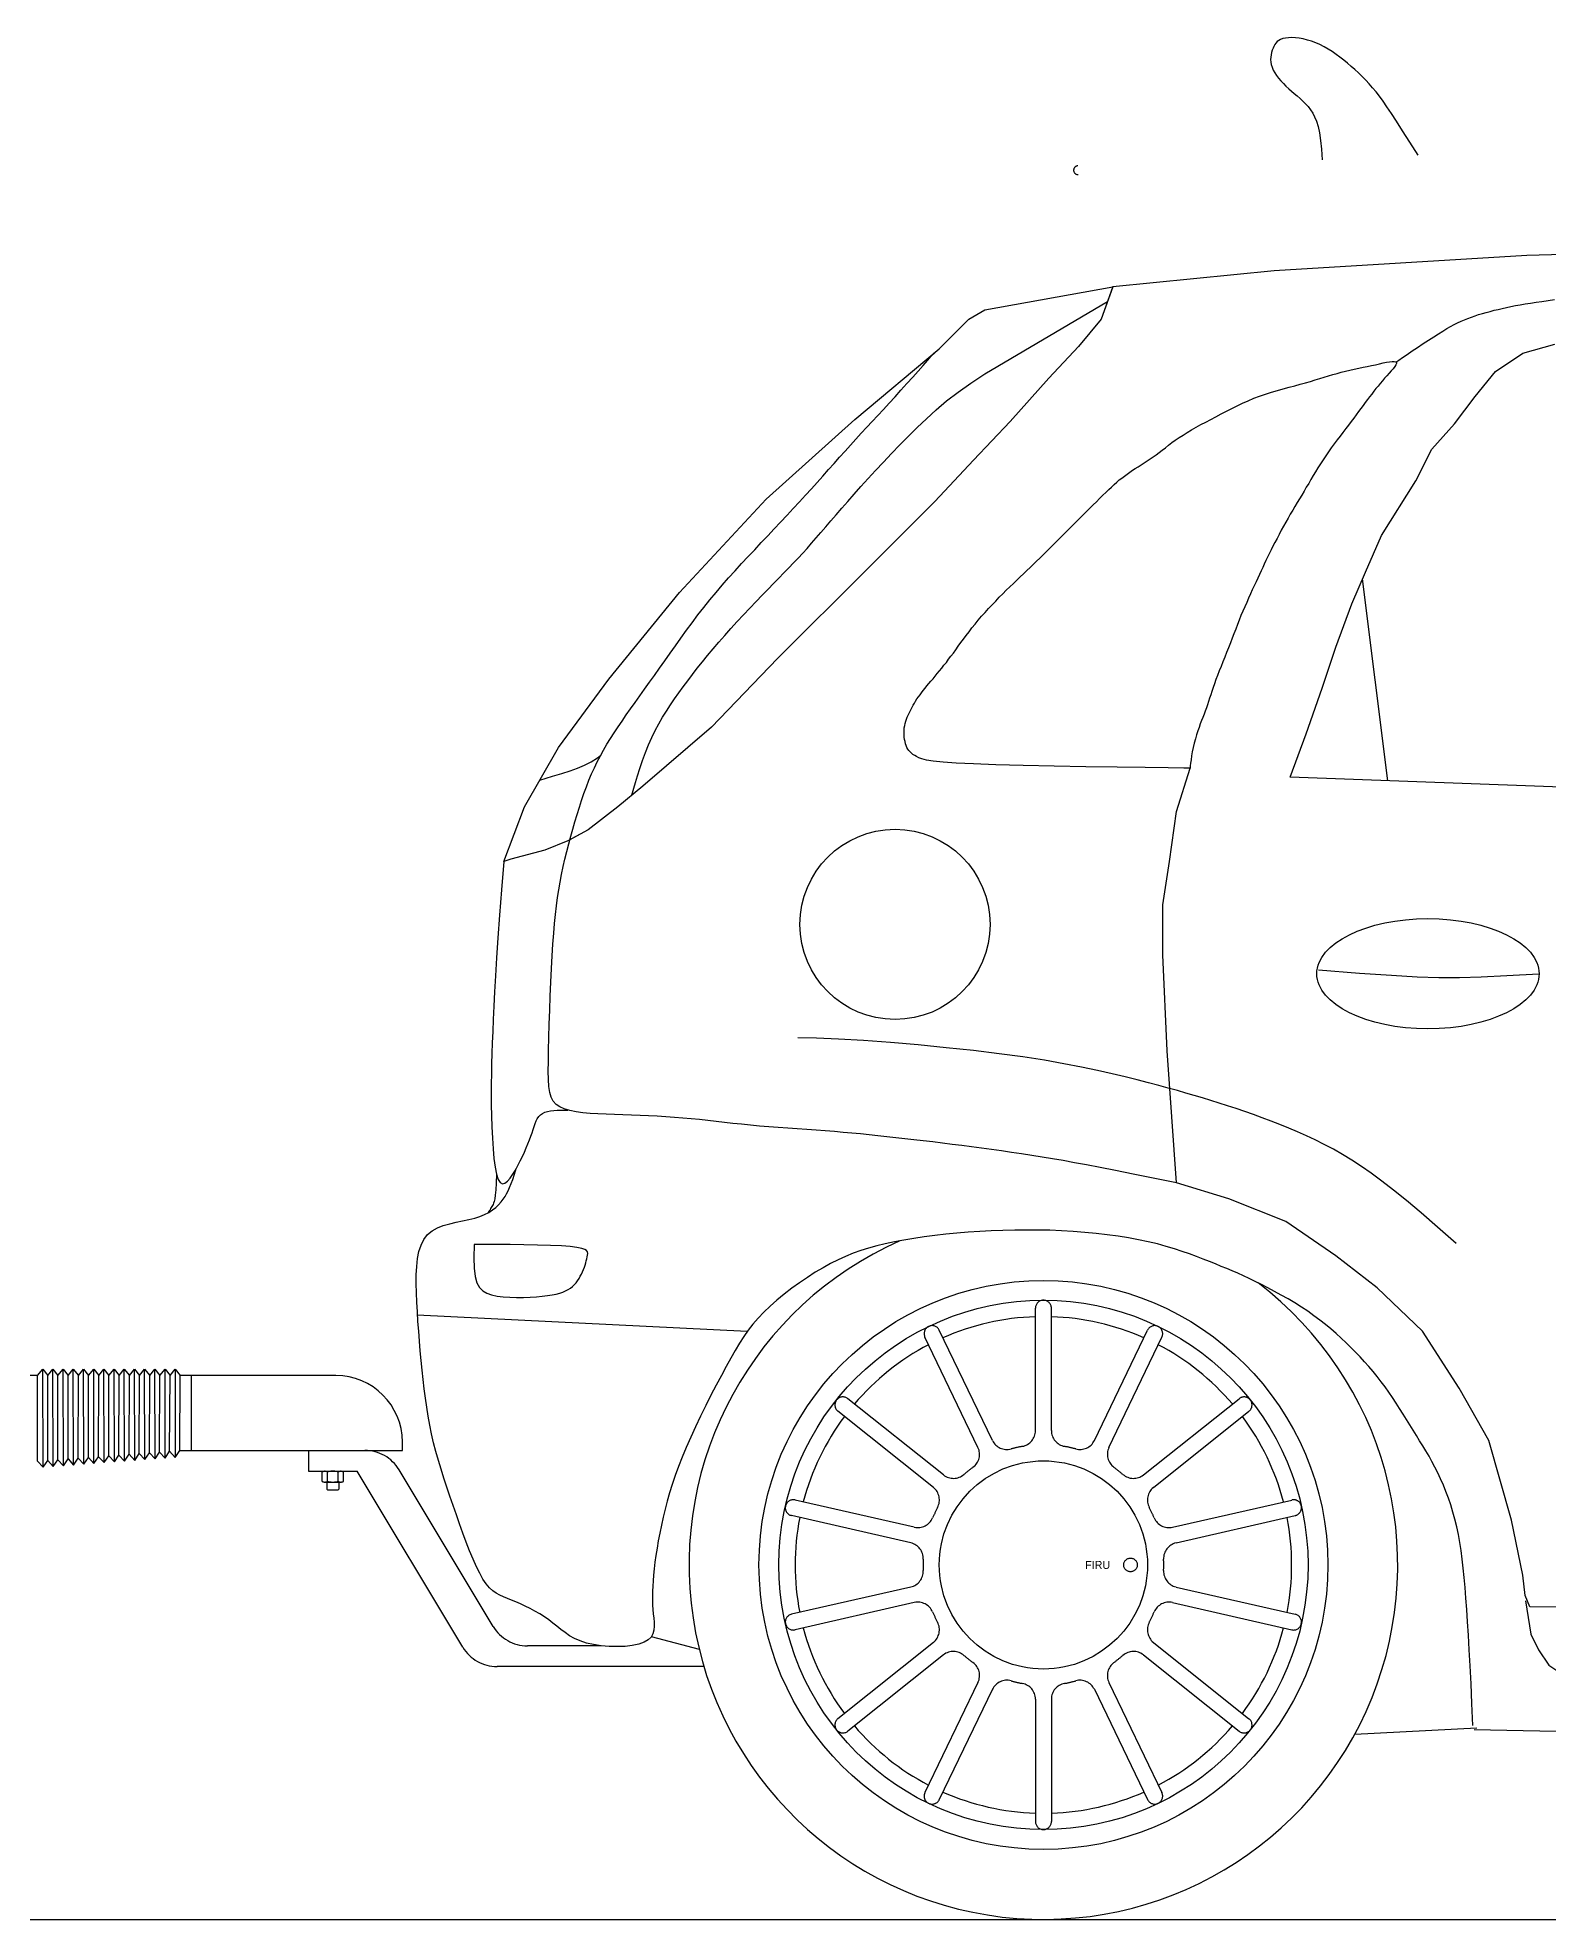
# Model space of a CAD drawing. Header units: millimetres. Extents: x 2167 to 3245, y -1353 to -1105.
# Drawn here: x 2806.4 to 2920.1, y -1353.4 to -1211.9 of the extents above; entities that cross this region are included whole.
import ezdxf
from ezdxf.enums import TextEntityAlignment as Align

# ---------------------------------------------------------------- set-up
doc = ezdxf.new("R2010")
doc.units = ezdxf.units.MM
doc.linetypes.add('Amconstr', pattern=[9999, 9999, 0])
doc.layers.get('0').update_dxf_attribs({"linetype": 'Amconstr'})

msp = doc.modelspace()

# ---------------------------------------------------------------- linework, layer by layer
at = {"color": 2}
for p, q in [((2881.48, -1316.63), (2881.48, -1307.43)), ((2882.68, -1316.63), (2882.68, -1307.43)), ((2877.16, -1317.89), (2873.17, -1309.6)), ((2878.24, -1317.37), (2874.25, -1309.08)), ((2885.92, -1317.37), (2889.91, -1309.08)), ((2887, -1317.89), (2890.99, -1309.6)), ((2806.44, -1312.49), (2673.06, -1312.49)), ((2828.87, -1312.49), (2817.17, -1312.49)), ((2817.98, -1312.49), (2817.98, -1318.12)), ((2874.56, -1319.96), (2867.37, -1314.23)), ((2889.6, -1319.96), (2896.79, -1314.23)), ((2873.81, -1320.9), (2866.62, -1315.17)), ((2890.35, -1320.9), (2897.54, -1315.17)), ((2817.17, -1318.12), (2833.87, -1318.12)), ((2826.82, -1318.12), (2831.05, -1318.12)), ((2826.82, -1318.12), (2826.82, -1319.69)), ((2833.87, -1318.12), (2833.87, -1317.49)), ((2826.82, -1319.69), (2830.47, -1319.69)), ((2838.42, -1332.92), (2830.47, -1319.69)), ((2840.7, -1331.35), (2833.62, -1319.58)), ((2872.37, -1323.89), (2863.4, -1321.85)), ((2891.79, -1323.89), (2900.76, -1321.85)), ((2872.11, -1325.07), (2863.14, -1323.02)), ((2892.06, -1325.07), (2901.02, -1323.02)), ((2872.11, -1328.39), (2863.14, -1330.43)), ((2892.06, -1328.39), (2901.02, -1330.43)), ((2872.37, -1329.56), (2863.4, -1331.61)), ((2891.79, -1329.56), (2900.76, -1331.61)), ((2873.81, -1332.55), (2866.62, -1338.29)), ((2890.35, -1332.55), (2897.54, -1338.29)), ((2848.82, -1332.81), (2843.27, -1332.81)), ((2874.56, -1333.49), (2867.37, -1339.23)), ((2889.6, -1333.49), (2896.79, -1339.23)), ((2856.55, -1334.37), (2840.99, -1334.37)), ((2877.16, -1335.56), (2873.17, -1343.85)), ((2878.24, -1336.08), (2874.25, -1344.37)), ((2881.48, -1336.82), (2881.48, -1346.02)), ((2882.68, -1336.82), (2882.68, -1346.02)), ((2885.92, -1336.08), (2889.91, -1344.37)), ((2887, -1335.56), (2890.99, -1343.85)), ((2255.01, -1353.38), (3245.42, -1353.38))]:
    msp.add_line(p, q, dxfattribs=at)
for p, q in [((2806.44, -1312.49), (2806.82, -1312)), ((2806.44, -1318.93), (2806.44, -1312.49)), ((2806.82, -1312), (2807.21, -1312.49)), ((2806.86, -1319.39), (2806.82, -1312)), ((2807.2, -1318.88), (2807.21, -1312.49)), ((2807.21, -1312.49), (2807.59, -1312)), ((2807.59, -1312), (2807.97, -1312.49)), ((2807.62, -1319.33), (2807.59, -1312)), ((2807.97, -1312.49), (2808.36, -1312)), ((2807.97, -1318.82), (2807.97, -1312.49)), ((2808.36, -1312), (2808.74, -1312.49)), ((2808.39, -1319.27), (2808.36, -1312)), ((2808.73, -1318.76), (2808.74, -1312.49)), ((2808.74, -1312.49), (2809.12, -1312)), ((2809.12, -1312), (2809.51, -1312.49)), ((2809.15, -1319.22), (2809.12, -1312)), ((2809.5, -1318.7), (2809.51, -1312.49)), ((2809.51, -1312.49), (2809.89, -1312)), ((2809.89, -1312), (2810.27, -1312.49)), ((2809.92, -1319.16), (2809.89, -1312)), ((2810.26, -1318.64), (2810.27, -1312.49)), ((2810.27, -1312.49), (2810.66, -1312)), ((2810.66, -1312), (2811.04, -1312.49)), ((2810.68, -1319.1), (2810.66, -1312)), ((2811.03, -1318.59), (2811.04, -1312.49)), ((2811.04, -1312.49), (2811.42, -1312)), ((2811.42, -1312), (2811.8, -1312.49)), ((2811.44, -1319.04), (2811.42, -1312)), ((2811.79, -1318.53), (2811.8, -1312.49)), ((2811.8, -1312.49), (2812.19, -1312)), ((2812.19, -1312), (2812.57, -1312.49)), ((2812.21, -1318.98), (2812.19, -1312)), ((2812.55, -1318.47), (2812.57, -1312.49)), ((2812.57, -1312.49), (2812.95, -1312)), ((2812.95, -1312), (2813.34, -1312.49)), ((2812.97, -1318.93), (2812.95, -1312)), ((2813.32, -1318.41), (2813.34, -1312.49)), ((2813.34, -1312.49), (2813.72, -1312)), ((2813.72, -1312), (2814.1, -1312.49)), ((2813.74, -1318.87), (2813.72, -1312)), ((2814.08, -1318.35), (2814.1, -1312.49)), ((2814.1, -1312.49), (2814.49, -1312)), ((2814.49, -1312), (2814.87, -1312.49)), ((2814.5, -1318.81), (2814.49, -1312)), ((2814.85, -1318.3), (2814.87, -1312.49)), ((2814.87, -1312.49), (2815.25, -1312)), ((2815.25, -1312), (2815.64, -1312.49)), ((2815.27, -1318.75), (2815.25, -1312)), ((2815.61, -1318.24), (2815.64, -1312.49)), ((2815.64, -1312.49), (2816.02, -1312)), ((2816.02, -1312), (2816.4, -1312.49)), ((2816.03, -1318.7), (2816.02, -1312)), ((2816.37, -1318.18), (2816.4, -1312.49)), ((2816.4, -1312.49), (2816.79, -1312)), ((2816.79, -1312), (2817.17, -1312.49)), ((2816.79, -1312), (2816.79, -1318.64)), ((2817.14, -1318.12), (2817.17, -1312.49)), ((2811.44, -1319.04), (2811.79, -1318.53)), ((2811.79, -1318.53), (2812.21, -1318.98)), ((2812.21, -1318.98), (2812.55, -1318.47)), ((2812.55, -1318.47), (2812.97, -1318.93)), ((2812.97, -1318.93), (2813.32, -1318.41)), ((2813.32, -1318.41), (2813.74, -1318.87)), ((2813.74, -1318.87), (2814.08, -1318.35)), ((2814.08, -1318.35), (2814.5, -1318.81)), ((2814.5, -1318.81), (2814.85, -1318.3)), ((2814.85, -1318.3), (2815.27, -1318.75)), ((2815.27, -1318.75), (2815.61, -1318.24)), ((2815.61, -1318.24), (2816.03, -1318.7)), ((2816.03, -1318.7), (2816.37, -1318.18)), ((2816.37, -1318.18), (2816.79, -1318.64)), ((2816.79, -1318.64), (2817.14, -1318.12)), ((2817.14, -1318.12), (2817.17, -1318.12)), ((2806.44, -1318.93), (2806.86, -1319.39)), ((2806.86, -1319.39), (2807.2, -1318.88)), ((2807.2, -1318.88), (2807.62, -1319.33)), ((2807.62, -1319.33), (2807.97, -1318.82)), ((2807.97, -1318.82), (2808.39, -1319.27)), ((2808.39, -1319.27), (2808.73, -1318.76)), ((2808.73, -1318.76), (2809.15, -1319.22)), ((2809.15, -1319.22), (2809.5, -1318.7)), ((2809.5, -1318.7), (2809.92, -1319.16)), ((2809.92, -1319.16), (2810.26, -1318.64)), ((2810.26, -1318.64), (2810.68, -1319.1)), ((2810.68, -1319.1), (2811.03, -1318.59)), ((2811.03, -1318.59), (2811.44, -1319.04)), ((2827.85, -1320.45), (2827.85, -1319.74)), ((2828.04, -1319.69), (2829.24, -1319.69)), ((2828.25, -1320.45), (2828.25, -1319.74)), ((2829.04, -1320.45), (2829.04, -1319.74)), ((2829.44, -1320.45), (2829.44, -1319.74)), ((2828.04, -1320.5), (2829.24, -1320.5)), ((2828.18, -1320.5), (2828.18, -1321.04)), ((2828.18, -1321.04), (2828.26, -1321.11)), ((2829.03, -1321.11), (2828.26, -1321.11)), ((2829.1, -1321.04), (2829.03, -1321.11)), ((2829.1, -1320.5), (2829.1, -1321.04))]:
    msp.add_line(p, q)
for points in [[(2910.27, -1220.75), (2909.63, -1219.75), (2909.09, -1218.9), (2908.63, -1218.19), (2908.25, -1217.6), (2907.91, -1217.1), (2907.62, -1216.68), (2907.35, -1216.31), (2907.1, -1215.98), (2906.84, -1215.67), (2906.58, -1215.38), (2906.32, -1215.09), (2906.05, -1214.82), (2905.78, -1214.56), (2905.51, -1214.31), (2905.23, -1214.07), (2904.95, -1213.83), (2904.67, -1213.6), (2904.38, -1213.37), (2904.09, -1213.16), (2903.79, -1212.95), (2903.49, -1212.76), (2903.19, -1212.59), (2902.88, -1212.43), (2902.57, -1212.29), (2902.25, -1212.17), (2901.93, -1212.08), (2901.62, -1212), (2901.32, -1211.95), (2901.03, -1211.92), (2900.75, -1211.9), (2900.5, -1211.91), (2900.28, -1211.93), (2900.09, -1211.97), (2899.92, -1212.03), (2899.78, -1212.11), (2899.67, -1212.2), (2899.57, -1212.31), (2899.48, -1212.43), (2899.41, -1212.56), (2899.35, -1212.7), (2899.29, -1212.85), (2899.24, -1213.02), (2899.2, -1213.19), (2899.18, -1213.36), (2899.17, -1213.55), (2899.18, -1213.74), (2899.22, -1213.93), (2899.28, -1214.13), (2899.36, -1214.34), (2899.48, -1214.54), (2899.61, -1214.75), (2899.77, -1214.95), (2899.94, -1215.15), (2900.13, -1215.36), (2900.32, -1215.55), (2900.53, -1215.74), (2900.74, -1215.93), (2900.95, -1216.11), (2901.17, -1216.29), (2901.38, -1216.48), (2901.58, -1216.67), (2901.78, -1216.87), (2901.98, -1217.09), (2902.16, -1217.32), (2902.33, -1217.57), (2902.48, -1217.86), (2902.62, -1218.19), (2902.74, -1218.59), (2902.85, -1219.07), (2902.93, -1219.63), (2903, -1220.29), (2903.05, -1221.08)], [(2887.3, -1230.61), (2899.43, -1229.42), (2918.43, -1228.26), (2941.83, -1227.57), (2968.48, -1227.8), (2994.2, -1229.19), (3007.41, -1230.34), (3014.59, -1231.5), (3020.39, -1233.36), (3025.72, -1235.21), (3032.2, -1239.38), (3043.56, -1245.17), (3055.15, -1251.89), (3064.65, -1257.21), (3073.68, -1263), (3080.4, -1267.64)], [(2887.3, -1230.61), (2886.42, -1233.06), (2884.71, -1235.12), (2882.48, -1237.51), (2879.57, -1240.77), (2876.82, -1243.68), (2873.91, -1246.77), (2868.77, -1251.91), (2862.08, -1258.59), (2857.11, -1263.74), (2851.96, -1268.19), (2850.08, -1269.73), (2847.85, -1271.45), (2846.31, -1272.3), (2844.59, -1272.99), (2842.02, -1273.67), (2841.51, -1273.85), (2843.05, -1269.73), (2845.62, -1265.28), (2849.39, -1260.14), (2854.71, -1253.62), (2861.22, -1246.6), (2867.91, -1240.6), (2874.25, -1235.29), (2876.48, -1233.06), (2877.68, -1232.37), (2887.29, -1230.63)], [(2887.29, -1230.63), (2886.42, -1233.06), (2884.71, -1235.12), (2882.48, -1237.51), (2879.57, -1240.77), (2876.82, -1243.68), (2873.91, -1246.77), (2868.77, -1251.91), (2862.08, -1258.59), (2857.11, -1263.74), (2851.96, -1268.19), (2850.08, -1269.73), (2847.85, -1271.45), (2846.47, -1272.22)], [(2874.25, -1235.29), (2876.48, -1233.06), (2877.68, -1232.37), (2887.29, -1230.63)], [(2908.59, -1236.29), (2908.81, -1236.14), (2909.09, -1235.95), (2909.43, -1235.72), (2909.81, -1235.46), (2910.21, -1235.19), (2910.63, -1234.91), (2911.04, -1234.64), (2911.43, -1234.39), (2911.79, -1234.16), (2912.11, -1233.96), (2912.42, -1233.78), (2912.7, -1233.62), (2912.97, -1233.47), (2913.23, -1233.34), (2913.49, -1233.23), (2913.74, -1233.12), (2914, -1233.01), (2914.27, -1232.91), (2914.54, -1232.82), (2914.81, -1232.73), (2915.09, -1232.64), (2915.38, -1232.56), (2915.67, -1232.48), (2915.97, -1232.4), (2916.27, -1232.33), (2916.58, -1232.26), (2916.9, -1232.19), (2917.23, -1232.12), (2917.58, -1232.05), (2917.94, -1231.99), (2918.32, -1231.92), (2918.71, -1231.86), (2919.13, -1231.79), (2919.57, -1231.73), (2920.03, -1231.66), (2920.51, -1231.59)], [(2971.29, -1270.08), (2900.65, -1267.51), (2901.85, -1264.25), (2903.05, -1260.82), (2904.08, -1257.74), (2905.28, -1254.48), (2906.31, -1252.08), (2907.51, -1249.34), (2910.08, -1245.23), (2911.28, -1242.83), (2913, -1240.94), (2914.54, -1238.89), (2916.08, -1237), (2918.14, -1235.63), (2920.54, -1234.94)], [(2892.08, -1298.01), (2890.34, -1297.65), (2888.83, -1297.34), (2887.51, -1297.08), (2886.35, -1296.85), (2885.33, -1296.66), (2884.42, -1296.49), (2883.57, -1296.33), (2882.77, -1296.2), (2881.98, -1296.07), (2881.2, -1295.94), (2880.43, -1295.82), (2879.67, -1295.71), (2878.92, -1295.6), (2878.17, -1295.5), (2877.42, -1295.39), (2876.68, -1295.3), (2875.94, -1295.2), (2875.21, -1295.11), (2874.48, -1295.02), (2873.76, -1294.93), (2873.05, -1294.85), (2872.34, -1294.77), (2871.65, -1294.69), (2870.97, -1294.61), (2870.3, -1294.54), (2869.64, -1294.47), (2868.98, -1294.4), (2868.33, -1294.33), (2867.68, -1294.27), (2867.02, -1294.21), (2866.36, -1294.15), (2865.68, -1294.1), (2864.99, -1294.04), (2864.28, -1293.99), (2863.57, -1293.94), (2862.85, -1293.89), (2862.14, -1293.84), (2861.43, -1293.79), (2860.73, -1293.73), (2860.05, -1293.67), (2859.38, -1293.6), (2858.73, -1293.53), (2858.1, -1293.46), (2857.47, -1293.39), (2856.84, -1293.32), (2856.22, -1293.25), (2855.59, -1293.18), (2854.96, -1293.13), (2854.33, -1293.08), (2853.69, -1293.03), (2853.04, -1293), (2852.39, -1292.97), (2851.75, -1292.94), (2851.1, -1292.91), (2850.46, -1292.89), (2849.82, -1292.87), (2849.19, -1292.85), (2848.58, -1292.82), (2848, -1292.78), (2847.44, -1292.73), (2846.93, -1292.66), (2846.46, -1292.57), (2846.05, -1292.45), (2845.71, -1292.3), (2845.43, -1292.11), (2845.22, -1291.87), (2845.06, -1291.57), (2844.96, -1291.21), (2844.89, -1290.76), (2844.86, -1290.23), (2844.84, -1289.61), (2844.85, -1288.87), (2844.86, -1288.02), (2844.89, -1287.08), (2844.91, -1286.08), (2844.95, -1285.03), (2844.99, -1283.96), (2845.03, -1282.91), (2845.08, -1281.89), (2845.14, -1280.93), (2845.19, -1280.05), (2845.25, -1279.24), (2845.31, -1278.5), (2845.38, -1277.82), (2845.46, -1277.17), (2845.54, -1276.56), (2845.63, -1275.97), (2845.74, -1275.39), (2845.85, -1274.81), (2845.97, -1274.23), (2846.1, -1273.66), (2846.24, -1273.09), (2846.38, -1272.52), (2846.54, -1271.95), (2846.69, -1271.4), (2846.85, -1270.85), (2847.01, -1270.3), (2847.18, -1269.77), (2847.35, -1269.25), (2847.52, -1268.73), (2847.71, -1268.23), (2847.9, -1267.74), (2848.1, -1267.26), (2848.31, -1266.79), (2848.53, -1266.34), (2848.76, -1265.89), (2849, -1265.46), (2849.25, -1265.02), (2849.52, -1264.59), (2849.8, -1264.16), (2850.09, -1263.72), (2850.39, -1263.28), (2850.71, -1262.82), (2851.04, -1262.36), (2851.38, -1261.88), (2851.73, -1261.39), (2852.09, -1260.89), (2852.46, -1260.37), (2852.84, -1259.85), (2853.22, -1259.31), (2853.61, -1258.76), (2854, -1258.19), (2854.41, -1257.62), (2854.81, -1257.04), (2855.23, -1256.46), (2855.66, -1255.89), (2856.09, -1255.31), (2856.54, -1254.74), (2856.99, -1254.17), (2857.46, -1253.62), (2857.93, -1253.07), (2858.41, -1252.52), (2858.89, -1251.99), (2859.38, -1251.45), (2859.87, -1250.92), (2860.37, -1250.4), (2860.86, -1249.87), (2861.35, -1249.35), (2861.84, -1248.84), (2862.32, -1248.32), (2862.8, -1247.81), (2863.27, -1247.31), (2863.74, -1246.81), (2864.19, -1246.31), (2864.64, -1245.82), (2865.07, -1245.34), (2865.5, -1244.86), (2865.92, -1244.38), (2866.34, -1243.92), (2866.75, -1243.45), (2867.16, -1242.99), (2867.57, -1242.54), (2867.97, -1242.09), (2868.38, -1241.65), (2868.79, -1241.2), (2869.21, -1240.76), (2869.63, -1240.31), (2870.05, -1239.85), (2870.48, -1239.38), (2870.92, -1238.9), (2871.37, -1238.41), (2871.82, -1237.91), (2872.25, -1237.43), (2872.66, -1236.97), (2873.04, -1236.54), (2873.37, -1236.17), (2873.65, -1235.85), (2873.87, -1235.61)], [(2846.47, -1272.22), (2846.54, -1271.95), (2846.69, -1271.4), (2846.85, -1270.85), (2847.01, -1270.3), (2847.18, -1269.77), (2847.35, -1269.25), (2847.52, -1268.73), (2847.71, -1268.23), (2847.9, -1267.74), (2848.1, -1267.26), (2848.31, -1266.79), (2848.53, -1266.34), (2848.76, -1265.89), (2849, -1265.46), (2849.25, -1265.02), (2849.52, -1264.59), (2849.8, -1264.16), (2850.09, -1263.72), (2850.39, -1263.28), (2850.71, -1262.82), (2851.04, -1262.36), (2851.38, -1261.88), (2851.73, -1261.39), (2852.09, -1260.89), (2852.46, -1260.37), (2852.84, -1259.85), (2853.22, -1259.31), (2853.61, -1258.76), (2854, -1258.19), (2854.41, -1257.62), (2854.81, -1257.04), (2855.23, -1256.46), (2855.66, -1255.89), (2856.09, -1255.31), (2856.54, -1254.74), (2856.99, -1254.17), (2857.46, -1253.62), (2857.93, -1253.07), (2858.41, -1252.52), (2858.89, -1251.99), (2859.38, -1251.45), (2859.87, -1250.92), (2860.37, -1250.4), (2860.86, -1249.87), (2861.35, -1249.35), (2861.84, -1248.84), (2862.32, -1248.32), (2862.8, -1247.81), (2863.27, -1247.31), (2863.74, -1246.81), (2864.19, -1246.31), (2864.64, -1245.82), (2865.07, -1245.34), (2865.5, -1244.86), (2865.92, -1244.38), (2866.34, -1243.92), (2866.75, -1243.45), (2867.16, -1242.99), (2867.57, -1242.54), (2867.97, -1242.09), (2868.38, -1241.65), (2868.79, -1241.2), (2869.21, -1240.76), (2869.63, -1240.31), (2870.05, -1239.85), (2870.48, -1239.38), (2870.92, -1238.9), (2871.37, -1238.41), (2871.82, -1237.91), (2872.25, -1237.43), (2872.66, -1236.97), (2873.04, -1236.54), (2873.37, -1236.17), (2873.65, -1235.85), (2874.25, -1235.29)], [(2893.11, -1266.82), (2892.64, -1266.82), (2891.46, -1266.8), (2889.73, -1266.78), (2887.62, -1266.76), (2885.28, -1266.72), (2882.88, -1266.68), (2880.57, -1266.63), (2878.51, -1266.58), (2876.83, -1266.51), (2875.52, -1266.45), (2874.53, -1266.37), (2873.8, -1266.3), (2873.28, -1266.22), (2872.94, -1266.13), (2872.7, -1266.05), (2872.54, -1265.96), (2872.4, -1265.88), (2872.27, -1265.79), (2872.16, -1265.7), (2872.06, -1265.6), (2871.97, -1265.5), (2871.89, -1265.39), (2871.82, -1265.27), (2871.77, -1265.13), (2871.72, -1264.99), (2871.68, -1264.83), (2871.64, -1264.67), (2871.62, -1264.5), (2871.61, -1264.32), (2871.6, -1264.14), (2871.61, -1263.97), (2871.62, -1263.79), (2871.65, -1263.62), (2871.69, -1263.46), (2871.73, -1263.3), (2871.78, -1263.14), (2871.84, -1262.99), (2871.91, -1262.84), (2871.98, -1262.69), (2872.05, -1262.54), (2872.13, -1262.39), (2872.21, -1262.24), (2872.29, -1262.08), (2872.38, -1261.93), (2872.47, -1261.78), (2872.57, -1261.62), (2872.68, -1261.47), (2872.8, -1261.31), (2872.92, -1261.15), (2873.05, -1260.98), (2873.18, -1260.81), (2873.32, -1260.64), (2873.47, -1260.46), (2873.62, -1260.28), (2873.78, -1260.1), (2873.94, -1259.91), (2874.1, -1259.71), (2874.26, -1259.51), (2874.43, -1259.3), (2874.6, -1259.09), (2874.78, -1258.87), (2874.95, -1258.64), (2875.13, -1258.41), (2875.31, -1258.17), (2875.49, -1257.92), (2875.68, -1257.66), (2875.87, -1257.39), (2876.07, -1257.12), (2876.27, -1256.85), (2876.49, -1256.57), (2876.71, -1256.28), (2876.94, -1255.99), (2877.18, -1255.7), (2877.43, -1255.41), (2877.69, -1255.12), (2877.95, -1254.83), (2878.22, -1254.54), (2878.49, -1254.26), (2878.76, -1253.98), (2879.02, -1253.71), (2879.29, -1253.45), (2879.55, -1253.19), (2879.82, -1252.94), (2880.07, -1252.69), (2880.33, -1252.45), (2880.58, -1252.21), (2880.83, -1251.97), (2881.08, -1251.74), (2881.33, -1251.5), (2881.57, -1251.27), (2881.81, -1251.03), (2882.05, -1250.79), (2882.29, -1250.55), (2882.54, -1250.31), (2882.78, -1250.07), (2883.02, -1249.83), (2883.27, -1249.58), (2883.52, -1249.33), (2883.77, -1249.08), (2884.03, -1248.82), (2884.28, -1248.57), (2884.54, -1248.31), (2884.8, -1248.05), (2885.05, -1247.8), (2885.31, -1247.54), (2885.57, -1247.29), (2885.82, -1247.03), (2886.07, -1246.79), (2886.31, -1246.55), (2886.55, -1246.31), (2886.78, -1246.09), (2887, -1245.88), (2887.21, -1245.69), (2887.41, -1245.5), (2887.6, -1245.33), (2887.79, -1245.16), (2887.98, -1245.01), (2888.17, -1244.86), (2888.37, -1244.71), (2888.57, -1244.57), (2888.78, -1244.43), (2888.99, -1244.29), (2889.21, -1244.16), (2889.43, -1244.02), (2889.66, -1243.88), (2889.89, -1243.73), (2890.11, -1243.58), (2890.34, -1243.43), (2890.56, -1243.26), (2890.79, -1243.09), (2891.01, -1242.91), (2891.25, -1242.73), (2891.49, -1242.54), (2891.74, -1242.35), (2892, -1242.16), (2892.28, -1241.97), (2892.58, -1241.78), (2892.9, -1241.58), (2893.23, -1241.39), (2893.57, -1241.2), (2893.93, -1241), (2894.3, -1240.8), (2894.67, -1240.6), (2895.05, -1240.4), (2895.44, -1240.19), (2895.84, -1239.99), (2896.24, -1239.79), (2896.64, -1239.59), (2897.06, -1239.39), (2897.48, -1239.2), (2897.9, -1239.02), (2898.34, -1238.86), (2898.78, -1238.7), (2899.23, -1238.56), (2899.68, -1238.43), (2900.12, -1238.3), (2900.56, -1238.19), (2900.99, -1238.07), (2901.4, -1237.96), (2901.8, -1237.86), (2902.17, -1237.75), (2902.53, -1237.64), (2902.87, -1237.54), (2903.2, -1237.44), (2903.53, -1237.34), (2903.85, -1237.24), (2904.16, -1237.15), (2904.48, -1237.06), (2904.81, -1236.97), (2905.13, -1236.9), (2905.46, -1236.82), (2905.79, -1236.75), (2906.12, -1236.68), (2906.44, -1236.62), (2906.75, -1236.55), (2907.06, -1236.49), (2907.35, -1236.42), (2907.63, -1236.36), (2907.88, -1236.31), (2908.11, -1236.27), (2908.3, -1236.25), (2908.46, -1236.25), (2908.57, -1236.27), (2908.63, -1236.31), (2908.63, -1236.39), (2908.59, -1236.5), (2908.5, -1236.63), (2908.39, -1236.79), (2908.24, -1236.95), (2908.08, -1237.13), (2907.91, -1237.32), (2907.74, -1237.51), (2907.57, -1237.71), (2907.41, -1237.9), (2907.25, -1238.1), (2907.09, -1238.29), (2906.93, -1238.49), (2906.77, -1238.7), (2906.61, -1238.9), (2906.46, -1239.11), (2906.29, -1239.33), (2906.13, -1239.55), (2905.96, -1239.78), (2905.78, -1240.02), (2905.6, -1240.26), (2905.42, -1240.51), (2905.23, -1240.76), (2905.03, -1241.03), (2904.82, -1241.3), (2904.61, -1241.58), (2904.39, -1241.86), (2904.17, -1242.15), (2903.95, -1242.45), (2903.73, -1242.74), (2903.52, -1243.04), (2903.31, -1243.34), (2903.11, -1243.64), (2902.92, -1243.94), (2902.73, -1244.24), (2902.55, -1244.54), (2902.37, -1244.83), (2902.2, -1245.13), (2902.03, -1245.42), (2901.85, -1245.71), (2901.68, -1246), (2901.51, -1246.29), (2901.34, -1246.57), (2901.17, -1246.86), (2901, -1247.15), (2900.83, -1247.44), (2900.65, -1247.73), (2900.48, -1248.03), (2900.31, -1248.33), (2900.14, -1248.63), (2899.97, -1248.94), (2899.81, -1249.25), (2899.65, -1249.55), (2899.49, -1249.85), (2899.34, -1250.14), (2899.2, -1250.42), (2899.06, -1250.7), (2898.93, -1250.96), (2898.81, -1251.22), (2898.69, -1251.48), (2898.57, -1251.74), (2898.45, -1252), (2898.32, -1252.26), (2898.2, -1252.54), (2898.07, -1252.82), (2897.93, -1253.12), (2897.79, -1253.42), (2897.65, -1253.73), (2897.51, -1254.04), (2897.37, -1254.37), (2897.22, -1254.69), (2897.08, -1255.02), (2896.94, -1255.36), (2896.81, -1255.69), (2896.67, -1256.03), (2896.54, -1256.37), (2896.41, -1256.72), (2896.27, -1257.06), (2896.14, -1257.41), (2896, -1257.77), (2895.86, -1258.12), (2895.72, -1258.47), (2895.57, -1258.83), (2895.44, -1259.18), (2895.3, -1259.52), (2895.17, -1259.85), (2895.05, -1260.17), (2894.94, -1260.48), (2894.84, -1260.77), (2894.74, -1261.05), (2894.66, -1261.32), (2894.58, -1261.57), (2894.5, -1261.82), (2894.42, -1262.06), (2894.34, -1262.3), (2894.25, -1262.54), (2894.17, -1262.77), (2894.07, -1263.01), (2893.98, -1263.25), (2893.88, -1263.5), (2893.79, -1263.76), (2893.69, -1264.03), (2893.6, -1264.32), (2893.51, -1264.62), (2893.43, -1264.94), (2893.35, -1265.27), (2893.28, -1265.59), (2893.23, -1265.9), (2893.18, -1266.19), (2893.14, -1266.45), (2893.12, -1266.66), (2893.11, -1266.82)], [(2844.21, -1267.72), (2844.21, -1267.72), (2845.17, -1267.43), (2845.87, -1267.22), (2846.48, -1267.03), (2847.05, -1266.83), (2847.57, -1266.61), (2848.06, -1266.35), (2848.55, -1266.05), (2848.77, -1265.88)], [(2977.12, -1330.57), (2918.66, -1329.89), (2918.31, -1329.03), (2918.14, -1327.49), (2917.28, -1323.37), (2915.57, -1317.38), (2913.34, -1313.43), (2910.6, -1309.15), (2907.17, -1305.89), (2904.08, -1303.49), (2900.31, -1300.92), (2896.03, -1299.21), (2892.08, -1298.01), (2891.4, -1288.07), (2891.05, -1280.87), (2891.05, -1277.1), (2891.57, -1273.85), (2892.08, -1270.08), (2893.11, -1266.82)], [(2841.51, -1273.84), (2841.33, -1275.97), (2841.18, -1277.87), (2841.06, -1279.57), (2840.96, -1281.08), (2840.87, -1282.43), (2840.81, -1283.64), (2840.75, -1284.72), (2840.71, -1285.71), (2840.67, -1286.63), (2840.63, -1287.48), (2840.6, -1288.28), (2840.58, -1289.05), (2840.57, -1289.81), (2840.56, -1290.56), (2840.56, -1291.33), (2840.56, -1292.13), (2840.58, -1292.96), (2840.6, -1293.8), (2840.64, -1294.64), (2840.69, -1295.44), (2840.76, -1296.18), (2840.84, -1296.83), (2840.95, -1297.36), (2841.08, -1297.75), (2841.23, -1297.98), (2841.4, -1298.07), (2841.58, -1298.02), (2841.78, -1297.88), (2841.98, -1297.65), (2842.18, -1297.36), (2842.38, -1297.04), (2842.56, -1296.7), (2842.74, -1296.36), (2842.9, -1296.02), (2843.05, -1295.7), (2843.19, -1295.38), (2843.31, -1295.08), (2843.43, -1294.78), (2843.53, -1294.5), (2843.62, -1294.24), (2843.7, -1293.99), (2843.78, -1293.76), (2843.85, -1293.55), (2843.93, -1293.35), (2844.02, -1293.18), (2844.13, -1293.02), (2844.26, -1292.89), (2844.41, -1292.78), (2844.59, -1292.7), (2844.79, -1292.63), (2845.02, -1292.59), (2845.27, -1292.56), (2845.52, -1292.54), (2845.78, -1292.53), (2846.05, -1292.53), (2846.31, -1292.53)], [(2914.37, -1338.8), (2914.31, -1337.15), (2914.24, -1335.66), (2914.18, -1334.32), (2914.11, -1333.1), (2914.05, -1332), (2913.98, -1331), (2913.92, -1330.08), (2913.86, -1329.23), (2913.79, -1328.43), (2913.72, -1327.67), (2913.65, -1326.96), (2913.58, -1326.29), (2913.49, -1325.64), (2913.4, -1325.03), (2913.29, -1324.43), (2913.17, -1323.86), (2913.03, -1323.3), (2912.88, -1322.75), (2912.72, -1322.22), (2912.54, -1321.7), (2912.35, -1321.2), (2912.16, -1320.72), (2911.95, -1320.25), (2911.74, -1319.8), (2911.52, -1319.37), (2911.3, -1318.96), (2911.08, -1318.56), (2910.84, -1318.16), (2910.61, -1317.77), (2910.37, -1317.39), (2910.13, -1317), (2909.88, -1316.6), (2909.64, -1316.2), (2909.38, -1315.8), (2909.13, -1315.39), (2908.87, -1314.98), (2908.6, -1314.56), (2908.33, -1314.15), (2908.05, -1313.75), (2907.77, -1313.35), (2907.48, -1312.96), (2907.17, -1312.57), (2906.87, -1312.19), (2906.55, -1311.82), (2906.22, -1311.45), (2905.89, -1311.09), (2905.55, -1310.73), (2905.2, -1310.38), (2904.84, -1310.03), (2904.47, -1309.68), (2904.09, -1309.33), (2903.7, -1308.99), (2903.29, -1308.65), (2902.87, -1308.32), (2902.43, -1307.99), (2901.97, -1307.66), (2901.49, -1307.35), (2900.99, -1307.03), (2900.48, -1306.73), (2899.97, -1306.44), (2899.46, -1306.16), (2898.96, -1305.89), (2898.47, -1305.64), (2898, -1305.41), (2897.55, -1305.19), (2897.12, -1304.99), (2896.7, -1304.8), (2896.28, -1304.62), (2895.87, -1304.45), (2895.45, -1304.28), (2895.02, -1304.1), (2894.57, -1303.92), (2894.1, -1303.74), (2893.6, -1303.55), (2893.07, -1303.35), (2892.51, -1303.16), (2891.93, -1302.97), (2891.31, -1302.78), (2890.66, -1302.6), (2889.97, -1302.44), (2889.24, -1302.28), (2888.48, -1302.14), (2887.7, -1302.02), (2886.88, -1301.91), (2886.05, -1301.81), (2885.19, -1301.73), (2884.33, -1301.66), (2883.45, -1301.61), (2882.57, -1301.57), (2881.69, -1301.55), (2880.8, -1301.55), (2879.92, -1301.56), (2879.03, -1301.58), (2878.16, -1301.62), (2877.29, -1301.66), (2876.42, -1301.72), (2875.57, -1301.79), (2874.74, -1301.87), (2873.92, -1301.96), (2873.12, -1302.07), (2872.34, -1302.18), (2871.59, -1302.3), (2870.88, -1302.44), (2870.19, -1302.58), (2869.55, -1302.74), (2868.93, -1302.91), (2868.34, -1303.09), (2867.77, -1303.3), (2867.2, -1303.53), (2866.64, -1303.78), (2866.08, -1304.06), (2865.51, -1304.38), (2864.92, -1304.73), (2864.33, -1305.11), (2863.74, -1305.51), (2863.15, -1305.93), (2862.58, -1306.37), (2862.04, -1306.82), (2861.52, -1307.27), (2861.05, -1307.72), (2860.62, -1308.17), (2860.24, -1308.62), (2859.88, -1309.08), (2859.54, -1309.56), (2859.22, -1310.06), (2858.89, -1310.6), (2858.57, -1311.18), (2858.22, -1311.81), (2857.86, -1312.49), (2857.48, -1313.21), (2857.08, -1313.97), (2856.69, -1314.75), (2856.3, -1315.55), (2855.92, -1316.34), (2855.56, -1317.13), (2855.22, -1317.89), (2854.92, -1318.62), (2854.64, -1319.33), (2854.39, -1320.01), (2854.17, -1320.67), (2853.97, -1321.31), (2853.79, -1321.93), (2853.63, -1322.54), (2853.48, -1323.15), (2853.35, -1323.74), (2853.23, -1324.33), (2853.12, -1324.91), (2853.03, -1325.47), (2852.94, -1326.01), (2852.87, -1326.53), (2852.81, -1327.02), (2852.76, -1327.49), (2852.73, -1327.92), (2852.7, -1328.33), (2852.68, -1328.71), (2852.68, -1329.07), (2852.68, -1329.42), (2852.69, -1329.75), (2852.71, -1330.08), (2852.74, -1330.4), (2852.77, -1330.72), (2852.8, -1331.04), (2852.81, -1331.34), (2852.78, -1331.63), (2852.7, -1331.9), (2852.57, -1332.15), (2852.35, -1332.36), (2852.05, -1332.54), (2851.65, -1332.68), (2851.16, -1332.78), (2850.62, -1332.85), (2850.03, -1332.87), (2849.42, -1332.86), (2848.82, -1332.81), (2848.24, -1332.72), (2847.71, -1332.6), (2847.24, -1332.44), (2846.82, -1332.26), (2846.45, -1332.05), (2846.11, -1331.82), (2845.8, -1331.59), (2845.49, -1331.34), (2845.19, -1331.1), (2844.88, -1330.86), (2844.55, -1330.63), (2844.2, -1330.41), (2843.84, -1330.2), (2843.48, -1330.01), (2843.11, -1329.83), (2842.76, -1329.66), (2842.41, -1329.51), (2842.08, -1329.37), (2841.77, -1329.25), (2841.47, -1329.13), (2841.2, -1329), (2840.93, -1328.85), (2840.68, -1328.67), (2840.43, -1328.44), (2840.18, -1328.16), (2839.93, -1327.8), (2839.69, -1327.36), (2839.44, -1326.86), (2839.19, -1326.29), (2838.93, -1325.67), (2838.68, -1325.02), (2838.43, -1324.34), (2838.18, -1323.64), (2837.93, -1322.95), (2837.69, -1322.25), (2837.45, -1321.57), (2837.22, -1320.89), (2836.99, -1320.21), (2836.78, -1319.54), (2836.58, -1318.88), (2836.39, -1318.21), (2836.22, -1317.55), (2836.07, -1316.88), (2835.93, -1316.22), (2835.81, -1315.55), (2835.71, -1314.87), (2835.61, -1314.19), (2835.52, -1313.5), (2835.44, -1312.8), (2835.36, -1312.09), (2835.29, -1311.37), (2835.22, -1310.63), (2835.15, -1309.9), (2835.1, -1309.16), (2835.04, -1308.42), (2835, -1307.69), (2834.96, -1306.97), (2834.93, -1306.26), (2834.92, -1305.58), (2834.92, -1304.92), (2834.95, -1304.29), (2835.02, -1303.7), (2835.12, -1303.16), (2835.28, -1302.68), (2835.49, -1302.25), (2835.76, -1301.89), (2836.11, -1301.61), (2836.51, -1301.39), (2836.95, -1301.21), (2837.43, -1301.08), (2837.91, -1300.97), (2838.4, -1300.87), (2838.87, -1300.77), (2839.31, -1300.67), (2839.7, -1300.54), (2840.06, -1300.39), (2840.37, -1300.22), (2840.65, -1300.04), (2840.89, -1299.85), (2841.1, -1299.65), (2841.29, -1299.44), (2841.45, -1299.24), (2841.59, -1299.03), (2841.71, -1298.82), (2841.83, -1298.6), (2841.94, -1298.35), (2842.05, -1298.06), (2842.17, -1297.74), (2842.3, -1297.36), (2842.44, -1296.92)], [(2840.95, -1297.36), (2840.92, -1298.03), (2840.89, -1298.54), (2840.86, -1298.92), (2840.82, -1299.21), (2840.78, -1299.4), (2840.73, -1299.54), (2840.69, -1299.63), (2840.64, -1299.71), (2840.6, -1299.78), (2840.56, -1299.86), (2840.51, -1299.94), (2840.47, -1300.02), (2840.42, -1300.09), (2840.38, -1300.16), (2840.33, -1300.23), (2840.32, -1300.25)], [(2859.81, -1309.17), (2834.99, -1307.95)], [(2918.34, -1329.42), (2918.73, -1331.94), (2919.31, -1333.1), (2920.09, -1334.26), (2921.83, -1335.43), (2924.93, -1336.01), (2927.45, -1336.4), (3080.01, -1336.98)], [(2852.59, -1332.11), (2856.2, -1333.07)], [(2914.67, -1339.01), (2905.49, -1339.47)], [(2914.47, -1339.11), (3085.69, -1342.21)]]:
    msp.add_lwpolyline(points, dxfattribs=at)
for points in [[(2851.11, -1268.89), (2851.17, -1268.67), (2851.27, -1268.33), (2851.4, -1267.9), (2851.55, -1267.39), (2851.73, -1266.84), (2851.93, -1266.25), (2852.15, -1265.66), (2852.39, -1265.07), (2852.63, -1264.52), (2852.89, -1263.99), (2853.16, -1263.49), (2853.44, -1263), (2853.73, -1262.53), (2854.03, -1262.07), (2854.34, -1261.62), (2854.66, -1261.16), (2854.99, -1260.71), (2855.33, -1260.25), (2855.68, -1259.78), (2856.04, -1259.31), (2856.43, -1258.83), (2856.82, -1258.35), (2857.24, -1257.86), (2857.67, -1257.36), (2858.12, -1256.85), (2858.58, -1256.33), (2859.06, -1255.81), (2859.53, -1255.3), (2860.01, -1254.8), (2860.48, -1254.3), (2860.93, -1253.83), (2861.37, -1253.38), (2861.79, -1252.95), (2862.19, -1252.54), (2862.57, -1252.15), (2862.93, -1251.77), (2863.29, -1251.4), (2863.64, -1251.03), (2863.98, -1250.67), (2864.31, -1250.3), (2864.65, -1249.91), (2865, -1249.52), (2865.35, -1249.11), (2865.71, -1248.69), (2866.09, -1248.24), (2866.49, -1247.77), (2866.91, -1247.28), (2867.36, -1246.77), (2867.84, -1246.22), (2868.36, -1245.65), (2868.9, -1245.05), (2869.46, -1244.44), (2870.05, -1243.81), (2870.66, -1243.17), (2871.29, -1242.52), (2871.93, -1241.87), (2872.59, -1241.21), (2873.28, -1240.55), (2874.01, -1239.89), (2874.8, -1239.22), (2875.66, -1238.55), (2876.62, -1237.87), (2877.68, -1237.18), (2886.89, -1231.75)], [(2851.11, -1268.89), (2851.17, -1268.67), (2851.27, -1268.33), (2851.4, -1267.9), (2851.55, -1267.39), (2851.73, -1266.84), (2851.93, -1266.25), (2852.15, -1265.66), (2852.39, -1265.07), (2852.63, -1264.52), (2852.89, -1263.99), (2853.16, -1263.49), (2853.44, -1263), (2853.73, -1262.53), (2854.03, -1262.07), (2854.34, -1261.62), (2854.66, -1261.16), (2854.99, -1260.71), (2855.33, -1260.25), (2855.68, -1259.78), (2856.04, -1259.31), (2856.43, -1258.83), (2856.82, -1258.35), (2857.24, -1257.86), (2857.67, -1257.36), (2858.12, -1256.85), (2858.58, -1256.33), (2859.06, -1255.81), (2859.53, -1255.3), (2860.01, -1254.8), (2860.48, -1254.3), (2860.93, -1253.83), (2861.37, -1253.38), (2861.79, -1252.95), (2862.19, -1252.54), (2862.57, -1252.15), (2862.93, -1251.77), (2863.29, -1251.4), (2863.64, -1251.03), (2863.98, -1250.67), (2864.31, -1250.3), (2864.65, -1249.91), (2865, -1249.52), (2865.35, -1249.11), (2865.71, -1248.69), (2866.09, -1248.24), (2866.49, -1247.77), (2866.91, -1247.28), (2867.36, -1246.77), (2867.84, -1246.22), (2868.36, -1245.65), (2868.9, -1245.05), (2869.46, -1244.44), (2870.05, -1243.81), (2870.66, -1243.17), (2871.29, -1242.52), (2871.93, -1241.87), (2872.59, -1241.21), (2873.28, -1240.55), (2874.01, -1239.89), (2874.8, -1239.22), (2875.66, -1238.55), (2876.62, -1237.87), (2877.68, -1237.18), (2886.89, -1231.75)], [(2907.99, -1267.77), (2906.09, -1252.6)], [(2902.78, -1281.99), (2905.86, -1282.23), (2908.26, -1282.4), (2910.19, -1282.51), (2911.82, -1282.57), (2913.36, -1282.57), (2915, -1282.52), (2916.93, -1282.42), (2919.35, -1282.28)], [(2913.12, -1302.56), (2911.72, -1301.33), (2910.48, -1300.26), (2909.39, -1299.34), (2908.41, -1298.55), (2907.54, -1297.87), (2906.74, -1297.28), (2905.99, -1296.77), (2905.28, -1296.3), (2904.58, -1295.88), (2903.89, -1295.48), (2903.2, -1295.12), (2902.53, -1294.78), (2901.86, -1294.46), (2901.19, -1294.16), (2900.53, -1293.88), (2899.86, -1293.62), (2899.2, -1293.36), (2898.54, -1293.11), (2897.88, -1292.87), (2897.22, -1292.64), (2896.57, -1292.42), (2895.93, -1292.21), (2895.3, -1292.01), (2894.67, -1291.81), (2894.05, -1291.62), (2893.43, -1291.43), (2892.8, -1291.25), (2892.16, -1291.07), (2891.47, -1290.88), (2890.75, -1290.68), (2889.98, -1290.48), (2889.14, -1290.26), (2888.24, -1290.04), (2887.24, -1289.8), (2886.15, -1289.55), (2884.95, -1289.3), (2883.62, -1289.05), (2882.15, -1288.79), (2880.54, -1288.54), (2878.76, -1288.3), (2876.82, -1288.06), (2874.76, -1287.84), (2872.66, -1287.63), (2870.57, -1287.46), (2868.56, -1287.31), (2866.68, -1287.2), (2865.02, -1287.12), (2863.62, -1287.1)], [(2839.28, -1302.64), (2839.24, -1303.63), (2839.26, -1304.42), (2839.34, -1305.04), (2839.47, -1305.52), (2839.66, -1305.87), (2839.91, -1306.13), (2840.22, -1306.3), (2840.58, -1306.42), (2841, -1306.51), (2841.46, -1306.57), (2841.95, -1306.6), (2842.46, -1306.62), (2842.97, -1306.61), (2843.47, -1306.59), (2843.95, -1306.56), (2844.39, -1306.52), (2844.79, -1306.48), (2845.13, -1306.42), (2845.44, -1306.36), (2845.71, -1306.3), (2845.94, -1306.22), (2846.15, -1306.13), (2846.34, -1306.03), (2846.51, -1305.92), (2846.66, -1305.8), (2846.8, -1305.66), (2846.93, -1305.52), (2847.05, -1305.36), (2847.16, -1305.2), (2847.25, -1305.03), (2847.34, -1304.86), (2847.42, -1304.69), (2847.49, -1304.52), (2847.56, -1304.35), (2847.61, -1304.19), (2847.66, -1304.02), (2847.7, -1303.86), (2847.74, -1303.71), (2847.77, -1303.57), (2847.79, -1303.44), (2847.81, -1303.31), (2847.79, -1303.2), (2847.73, -1303.1), (2847.59, -1303.01), (2847.36, -1302.93), (2847, -1302.86), (2846.5, -1302.8), (2845.84, -1302.75), (2845, -1302.71), (2844.03, -1302.69), (2843.01, -1302.67), (2841.99, -1302.65), (2841.05, -1302.64), (2840.24, -1302.64), (2839.62, -1302.64), (2839.28, -1302.64)]]:
    msp.add_lwpolyline(points)
for centre, radius in [((2870.92, -1278.57), 7.15), ((2882.08, -1326.73), 21.39), ((2882.08, -1326.73), 19.9), ((2882.08, -1326.73), 7.83)]:
    msp.add_circle(centre, radius, dxfattribs=at)
msp.add_circle((2888.63, -1326.73), 0.513)
for centre, radius, start, end in [((2884.68, -1221.87), 0.328, 90.3653, 270.3653), ((2882.08, -1326.73), 26.65, 113.8956, 52.7229), ((2882.08, -1307.43), 0.601, 0, 180), ((2882.08, -1326.73), 18.67, 91.846, 113.8683), ((2882.08, -1326.73), 18.67, 66.1317, 88.154), ((2873.71, -1309.34), 0.601, 25.7143, 205.7143), ((2890.45, -1309.34), 0.601, 334.2857, 154.2857), ((2882.08, -1326.73), 18.67, 117.5603, 139.5826), ((2882.08, -1326.73), 18.67, 40.4174, 62.4397), ((2828.87, -1317.49), 5, 0, 90), ((2867, -1314.7), 0.601, 51.4286, 231.4286), ((2897.17, -1314.7), 0.601, 308.5714, 128.5714), ((2882.08, -1326.73), 18.67, 143.2746, 165.2969), ((2882.08, -1326.73), 18.67, 14.7031, 36.7254), ((2880.28, -1316.63), 1.2, 280.135, 0), ((2883.88, -1316.63), 1.2, 180, 259.865), ((2831.05, -1321.12), 3, 30.9974, 90), ((2876.08, -1318.41), 1.2, 305.8492, 25.7143), ((2879.33, -1316.85), 1.2, 205.7143, 285.5793), ((2882.08, -1326.73), 9.05, 100.135, 105.5793), ((2882.08, -1326.73), 9.05, 74.4207, 79.865), ((2884.83, -1316.85), 1.2, 254.4207, 334.2857), ((2888.09, -1318.41), 1.2, 154.2857, 234.1508), ((2875.31, -1319.02), 1.2, 231.4286, 311.2936), ((2882.08, -1326.73), 9.05, 125.8492, 131.2936), ((2882.08, -1326.73), 9.05, 48.7064, 54.1508), ((2888.85, -1319.02), 1.2, 228.7064, 308.5714), ((2873.06, -1321.84), 1.2, 331.5635, 51.4286), ((2891.1, -1321.84), 1.2, 128.5714, 208.4365), ((2863.27, -1322.43), 0.601, 77.1429, 257.1429), ((2882.08, -1326.73), 9.05, 151.5635, 157.0079), ((2882.08, -1326.73), 9.05, 22.9921, 28.4365), ((2900.89, -1322.43), 0.601, 282.8571, 102.8571), ((2882.08, -1326.73), 18.67, 168.9888, 191.0112), ((2872.64, -1322.72), 1.2, 257.1429, 337.0079), ((2891.52, -1322.72), 1.2, 202.9921, 282.8571), ((2882.08, -1326.73), 18.67, 348.9888, 11.0112), ((2871.84, -1326.24), 1.2, 357.2778, 77.1429), ((2892.32, -1326.24), 1.2, 102.8571, 182.7222), ((2882.08, -1326.73), 9.05, 177.2778, 182.7222), ((2882.08, -1326.73), 9.05, 357.2778, 2.7222), ((2871.84, -1327.21), 1.2, 282.8571, 2.7222), ((2892.32, -1327.21), 1.2, 177.2778, 257.1429), ((2872.64, -1330.73), 1.2, 22.9921, 102.8571), ((2891.52, -1330.73), 1.2, 77.1429, 157.0079), ((2863.27, -1331.02), 0.601, 102.8571, 282.8571), ((2882.08, -1326.73), 9.05, 202.9921, 208.4365), ((2873.06, -1331.61), 1.2, 308.5714, 28.4365), ((2891.1, -1331.61), 1.2, 151.5635, 231.4286), ((2882.08, -1326.73), 9.05, 331.5635, 337.0079), ((2900.89, -1331.02), 0.601, 257.1429, 77.1429), ((2843.27, -1329.81), 3, 210.9974, 270), ((2882.08, -1326.73), 18.67, 194.7031, 216.7254), ((2882.08, -1326.73), 18.67, 323.2746, 345.2969), ((2840.99, -1331.37), 3, 210.9974, 270), ((2875.31, -1334.43), 1.2, 48.7064, 128.5714), ((2882.08, -1326.73), 9.05, 228.7064, 234.1508), ((2876.08, -1335.04), 1.2, 334.2857, 54.1508), ((2888.09, -1335.04), 1.2, 125.8492, 205.7143), ((2882.08, -1326.73), 9.05, 305.8492, 311.2936), ((2888.85, -1334.43), 1.2, 51.4286, 131.2936), ((2879.33, -1336.6), 1.2, 74.4207, 154.2857), ((2882.08, -1326.73), 9.05, 254.4207, 259.865), ((2882.08, -1326.73), 9.05, 280.135, 285.5793), ((2884.83, -1336.6), 1.2, 25.7143, 105.5793), ((2880.28, -1336.82), 1.2, 0, 79.865), ((2883.88, -1336.82), 1.2, 100.135, 180), ((2867, -1338.76), 0.601, 128.5714, 308.5714), ((2897.17, -1338.76), 0.601, 231.4286, 51.4286), ((2882.08, -1326.73), 18.67, 220.4174, 242.4397), ((2882.08, -1326.73), 18.67, 297.5603, 319.5826), ((2873.71, -1344.11), 0.601, 154.2857, 334.2857), ((2882.08, -1326.73), 18.67, 246.1317, 268.154), ((2882.08, -1326.73), 18.67, 271.846, 293.8683), ((2890.45, -1344.11), 0.601, 205.7143, 25.7143), ((2882.08, -1346.02), 0.601, 180, 0)]:
    msp.add_arc(centre, radius, start, end, dxfattribs=at)
for centre, radius, start, end in [((2828.05, -1320.13), 0.439, 62.7203, 117.2797), ((2828.64, -1321.28), 1.6, 75.8045, 104.1955), ((2829.24, -1320.13), 0.439, 62.7203, 117.2797), ((2828.05, -1320.06), 0.439, 242.7203, 297.2797), ((2828.64, -1318.9), 1.6, 255.8045, 284.1955), ((2829.24, -1320.06), 0.439, 242.7203, 297.2797)]:
    msp.add_arc(centre, radius, start, end)
msp.add_ellipse((2911, -1282.28), major_axis=(-8.36, 0), ratio=0.495603)

# ---------------------------------------------------------------- texts
msp.add_text('FIRU', height=0.601).set_placement((2886.16, -1326.73), align=Align.MIDDLE_CENTER)

doc.saveas('drawing.dxf')
